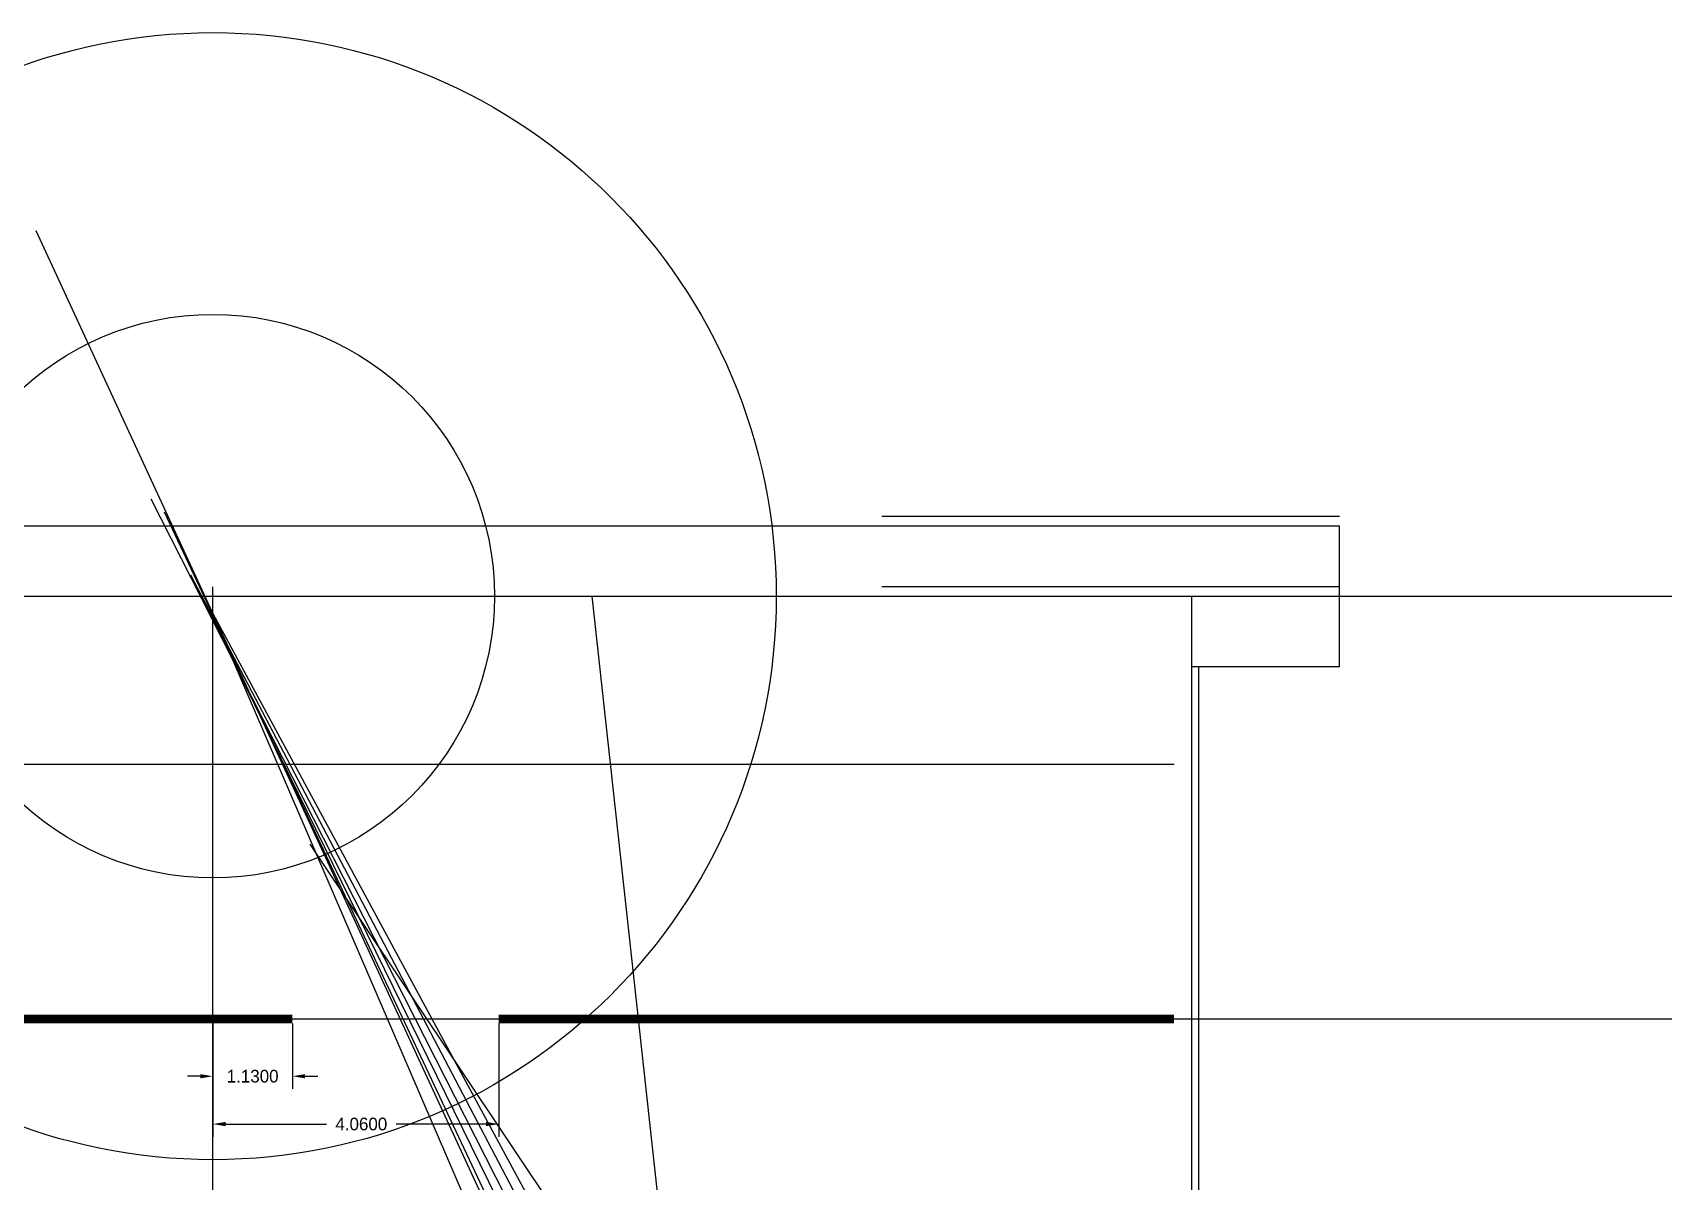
# Model space of a CAD drawing. Header units: inches. Extents: x -164 to 250, y -285 to 80.
# Drawn here: x -100.43 to -77.27, y -109.79 to -93.48 of the extents above; entities that cross this region are included whole.
import ezdxf

# ---------------------------------------------------------------- set-up
doc = ezdxf.new("R2010")
doc.units = ezdxf.units.IN
doc.header["$MEASUREMENT"] = 0
doc.layers.add('trajectories', color=3, linetype='Continuous')
doc.dimstyles.get("Standard").update_dxf_attribs({"dimtxt": 0.18, "dimasz": 0.18, "dimexe": 0.18, "dimexo": 0.0625, "dimgap": 0.09, "dimtad": 0, "dimtih": 1, "dimtoh": 1, "dimdec": 4, "dimzin": 0, "dimdsep": 46, "dimtxsty": 'Standard', "dimcen": 0.09, "dimadec": 0, "dimazin": 0, "dimtfac": 1, "dimtdec": 4, "dimtofl": 0, "dimtmove": 0, "dimatfit": 3, "dimfxl": 1, "dimtolj": 1, "dimtzin": 0, "dimarcsym": 0})

# ---------------------------------------------------------------- blocks, each defined once
blk = doc.blocks.new('*D152')
at = {"layer": 'Defpoints', "color": 0, "transparency": 16777216}
for p in [(-97.868, -107.482), (-96.738, -107.482), (-96.738, -108.295)]:
    blk.add_point(p, dxfattribs=at)
at = {"layer": 'trajectories', "color": 0, "lineweight": -2, "transparency": 16777216}
for p, q in [((-97.868, -107.545), (-97.868, -108.475)), ((-96.738, -107.545), (-96.738, -108.475)), ((-98.048, -108.295), (-98.228, -108.295)), ((-96.558, -108.295), (-96.378, -108.295))]:
    blk.add_line(p, q, dxfattribs=at)
at = {"layer": 'trajectories', "color": 0, "transparency": 16777216}
for points in [[(-98.048, -108.265), (-98.048, -108.325), (-97.868, -108.295)], [(-96.558, -108.265), (-96.558, -108.325), (-96.738, -108.295)]]:
    blk.add_solid(points, dxfattribs=at)
at = {"layer": 'trajectories', "color": 0, "transparency": 16777216, "insert": (-97.303, -108.295), "char_height": 0.18, "attachment_point": 5}
blk.add_mtext('\\A1;1.1300', dxfattribs=at)
blk = doc.blocks.new('*D153')
at = {"layer": 'Defpoints', "color": 0, "transparency": 16777216}
for p in [(-97.868, -107.482), (-93.808, -107.482), (-93.808, -108.974)]:
    blk.add_point(p, dxfattribs=at)
at = {"layer": 'trajectories', "color": 0, "lineweight": -2, "transparency": 16777216}
for p, q in [((-97.868, -107.545), (-97.868, -109.154)), ((-93.808, -107.545), (-93.808, -109.154)), ((-97.688, -108.974), (-96.255, -108.974)), ((-93.988, -108.974), (-95.265, -108.974))]:
    blk.add_line(p, q, dxfattribs=at)
at = {"layer": 'trajectories', "color": 0, "transparency": 16777216}
for points in [[(-97.688, -108.944), (-97.688, -109.004), (-97.868, -108.974)], [(-93.988, -108.944), (-93.988, -109.004), (-93.808, -108.974)]]:
    blk.add_solid(points, dxfattribs=at)
at = {"layer": 'trajectories', "color": 0, "transparency": 16777216, "insert": (-95.76, -108.974), "char_height": 0.18, "attachment_point": 5}
blk.add_mtext('\\A1;4.0600', dxfattribs=at)
blk = doc.blocks.new('*D196')
at = {"layer": 'Defpoints', "color": 0, "transparency": 16777216}
for p in [(-92.487, -101.48), (-92.626, -114.352), (-91.011, -114.969), (-89.187, -116.803), (-97.868, -117.41)]:
    blk.add_point(p, dxfattribs=at)
at = {"layer": 'trajectories', "color": 0, "lineweight": -2, "transparency": 16777216}
for start, end in [(99.5233, 135.7084), (144.2705, 180.7237)]:
    blk.add_arc((-90.798, -116.916), 3.148, start, end, dxfattribs=at)
at = {"layer": 'trajectories', "color": 0, "transparency": 16777216}
for points in [[(-91.323, -113.781), (-91.314, -113.84), (-91.14, -113.786)], [(-93.916, -116.954), (-93.976, -116.957), (-93.938, -117.135)]]:
    blk.add_solid(points, dxfattribs=at)
at = {"layer": 'trajectories', "color": 0, "transparency": 16777216, "insert": (-93.214, -114.897), "char_height": 0.18, "attachment_point": 5}
blk.add_mtext('\\A1;88°', dxfattribs=at)

msp = doc.modelspace()

# ---------------------------------------------------------------- linework, layer by layer
for p, q in [((-113.86829, -100.47999), (-81.86829, -100.47999)), ((-113.86829, -100.47999), (-81.86829, -100.47999)), ((-81.86829, -100.34879), (-88.36829, -100.34879)), ((-81.86829, -101.47999), (-81.86829, -100.47999)), ((-97.86829, -111.88004), (-97.86829, -101.34879)), ((-81.86829, -101.34879), (-88.36829, -101.34879)), ((-113.86829, -101.47999), (-81.86829, -101.47999)), ((-113.86829, -101.47999), (-81.86829, -101.47999)), ((-113.86829, -101.47999), (-81.86829, -101.47999)), ((-83.96829, -123.47999), (-83.96829, -101.47999)), ((-83.96829, -119.26139), (-83.96829, -101.47999)), ((-81.86829, -102.47999), (-81.86829, -101.47999)), ((-97.86829, -117.40999), (-97.86829, -101.72379)), ((-83.96829, -102.47999), (-81.86829, -102.47999)), ((-83.86829, -122.47999), (-83.86829, -102.47999)), ((-111.51829, -103.86339), (-84.21829, -103.86339)), ((-111.51829, -107.48219), (-84.21829, -107.48219))]:
    msp.add_line(p, q)
at = {"layer": 'trajectories'}
for p, q in [((-100.3813, -96.28814), (-91.80807, -114.84291)), ((-98.75081, -100.09943), (-91.2235, -114.88681)), ((-98.5572, -100.28144), (-91.70164, -114.83247)), ((-98.1847, -101.17668), (-90.92347, -115.01458)), ((-98.00809, -101.52417), (-91.4761, -114.83723)), ((-92.48732, -101.47999), (-91.01079, -114.96867)), ((-81.86829, -101.47999), (-55.46525, -101.47999)), ((-92.17226, -114.94425), (-97.86829, -101.72379)), ((-97.86829, -101.72379), (-90.38671, -115.56425)), ((-96.49148, -105.00184), (-88.15109, -117.46338)), ((-84.21829, -107.48219), (-63.52207, -107.48219))]:
    msp.add_line(p, q, dxfattribs=at)
at = {"layer": 'trajectories', "const_width": 0.125}
for points in [[(-111.51829, -107.48219), (-96.73829, -107.48219)], [(-84.21829, -107.48219), (-93.80829, -107.48219)]]:
    msp.add_lwpolyline(points, dxfattribs=at)
at = {"layer": 'trajectories'}
for radius in [8, 4]:
    msp.add_circle((-97.86829, -101.47999), radius, dxfattribs=at)

# ---------------------------------------------------------------- dimensions: what is measured, and where the dimension line sits
dim = msp.add_angular_dim_2l(base=(-92.62576, -114.35249), line1=((-97.86829, -117.40999), (-89.18665, -116.80291)), line2=((-92.48732, -101.47999), (-91.01079, -114.96867)), dimstyle='Standard', dxfattribs=at)
dim.commit()
dim.dimension.update_dxf_attribs({"geometry": '*D196', "text_midpoint": (-93.2137, -114.89713)})
dim = msp.add_linear_dim(base=(-96.73829, -108.29464), p1=(-97.86829, -107.48219), p2=(-96.73829, -107.48219), dimstyle='Standard', dxfattribs=at)
dim.commit()
dim.dimension.update_dxf_attribs({"geometry": '*D152', "text_midpoint": (-97.30329, -108.29464)})
dim = msp.add_linear_dim(base=(-93.80829, -108.97403), p1=(-97.86829, -107.48219), p2=(-93.80829, -107.48219), dimstyle='Standard', dxfattribs=at)
dim.commit()
dim.dimension.update_dxf_attribs({"geometry": '*D153', "text_midpoint": (-95.75979, -108.97403), "dimtype": 160})

doc.saveas('drawing.dxf')
